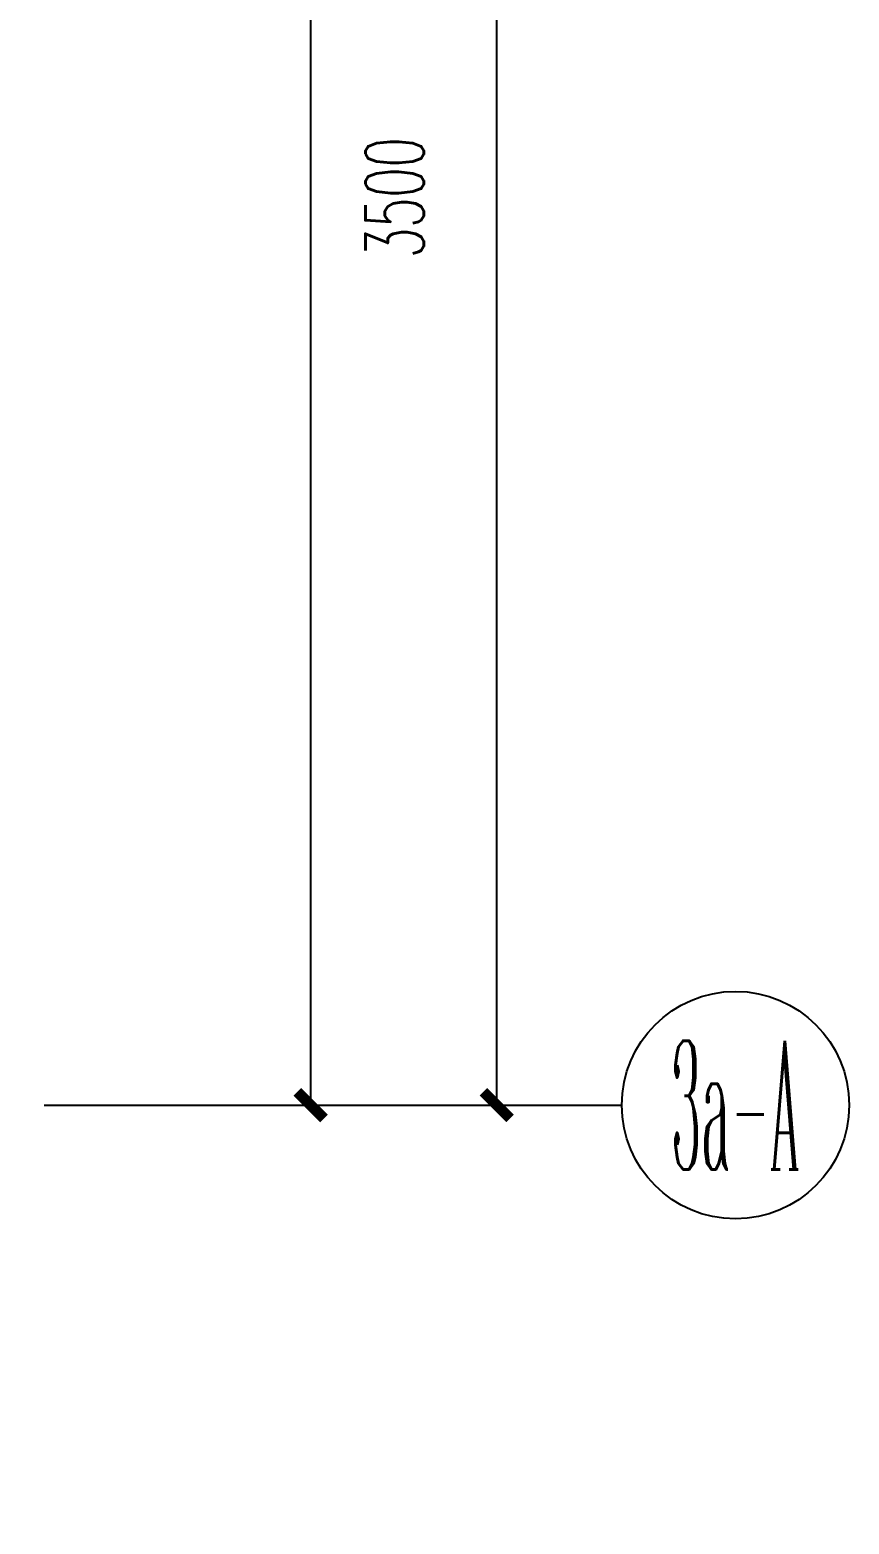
# Model space of a CAD drawing. Extents: x 184967 to 628822, y -100826 to 121332.
# Drawn here: x 405262 to 406799, y -25098 to -22295 of the extents above; entities that cross this region are included whole.
import ezdxf
from ezdxf.enums import TextEntityAlignment as Align

# ---------------------------------------------------------------- set-up
doc = ezdxf.new("R2010")
doc.units = 0
doc.header["$MEASUREMENT"] = 0
for name, color, linetype in [('AXIS_TEXT', 7, 'Continuous'), ('E-给水', 34, 'Continuous'), ('PUB_DIM', 3, 'Continuous')]:
    doc.layers.add(name, color=color, linetype=linetype)
doc.styles.add('_TCH_AXIS', font='COMPLEX', dxfattribs={"bigfont": 'GBCBIG'})
doc.styles.add('COMPLEX', font='COMPLEX')
doc.styles.get("Standard").update_dxf_attribs({"font": 'gbenor.shx', "bigfont": 'gbcbig.shx'})
doc.styles.add('尺寸标注', font='txt.shx', dxfattribs={"width": 0.6, "height": 110})
doc.dimstyles.new('1-50', dxfattribs={"dimscale": 50, "dimtxt": 110, "dimasz": 1, "dimexe": 2, "dimexo": 2, "dimgap": 0.6, "dimtad": 1, "dimdec": 0, "dimrnd": 5, "dimtxsty": '尺寸标注', "dimblk": 'ARCHTICK', "dimcen": 2.5, "dimclrd": 251, "dimclre": 251, "dimclrt": 50, "dimadec": 0, "dimazin": 0, "dimtfac": 1, "dimtdec": 0, "dimtix": 1, "dimtmove": 2, "dimatfit": 3, "dimldrblk": 'DOT', "dimfxl": 1, "dimarcsym": 0})
doc.dimstyles.new('标注', dxfattribs={"dimtxt": 2.5, "dimasz": 1.5, "dimexe": 1.25, "dimexo": 0.625, "dimgap": 0, "dimtad": 1, "dimdsep": 46, "dimtxsty": 'Standard', "dimblk": 'z', "dimcen": 2.5, "dimadec": 0, "dimazin": 0, "dimtm": 1e-09, "dimtfac": 1, "dimtmove": 0, "dimatfit": 3, "dimldrblk": 'z', "dimfxl": 1, "dimarcsym": 0})

# ---------------------------------------------------------------- blocks, each defined once
blk = doc.blocks.new('z')
blk.add_line((0, 0), (-1, 0))
blk.add_lwpolyline([(-1.171, 1.173, 0.36, 0.21, 0), (0, 0, 0.21, 0.36, 0), (-1.171, -1.173, 0.36, 0.36, 0)], format="xyseb")
blk = doc.blocks.new('_ArchTick')
at = {"color": 0, "linetype": 'ByBlock', "const_width": 0.4}
blk.add_lwpolyline([(-0.5, -0.5), (0.5, 0.5)], dxfattribs=at)
blk = doc.blocks.new('*D2163')
at = {"layer": 'Defpoints', "color": 0, "linetype": 'ByBlock', "transparency": 16777216}
for p in [(404837.8, -16612.2), (406137.8, -16612.2), (404837.8, -24312.2)]:
    blk.add_point(p, dxfattribs=at)
at = {"layer": 'PUB_DIM', "color": 251, "lineweight": -2, "transparency": 16777216}
for p, q in [((405887.8, -16612.2), (406237.8, -16612.2)), ((406137.8, -24312.2), (406137.8, -16612.2)), ((405887.8, -24312.2), (406237.8, -24312.2))]:
    blk.add_line(p, q, dxfattribs=at)
at = {"layer": 'PUB_DIM', "color": 251, "linetype": 'ByBlock', "lineweight": -2, "transparency": 16777216, "xscale": 50, "yscale": 50, "zscale": 50}
for p, rotation in [((406137.8, -16612.2), 90), ((406137.8, -24312.2), 270)]:
    blk.add_blockref('_ArchTick', p, dxfattribs=dict(at, rotation=rotation))
at = {"layer": 'PUB_DIM', "color": 50, "linetype": 'ByBlock', "transparency": 16777216, "insert": (406262.4, -20352.6), "char_height": 110, "attachment_point": 5, "rotation": 90, "style": '尺寸标注'}
blk.add_mtext('7700', dxfattribs=at)
blk = doc.blocks.new('_Dot')
at = {"color": 0, "linetype": 'ByBlock', "lineweight": -2}
blk.add_line((-0.5, 0), (-1, 0), dxfattribs=at)
at = {"color": 0, "linetype": 'ByBlock', "const_width": 0.5}
blk.add_lwpolyline([(-0.25, 0, 1), (0.25, 0, 1)], format="xyb", close=True, dxfattribs=at)
blk = doc.blocks.new('*D2164')
at = {"layer": 'Defpoints', "color": 0, "linetype": 'ByBlock', "transparency": 16777216}
for p in [(405288.7, -20812.2), (405788.7, -20812.2), (405288.7, -24312.2)]:
    blk.add_point(p, dxfattribs=at)
at = {"layer": 'PUB_DIM', "color": 251, "lineweight": -2, "transparency": 16777216}
for p, q in [((405538.7, -20812.2), (405888.7, -20812.2)), ((405788.7, -24312.2), (405788.7, -20812.2)), ((405538.7, -24312.2), (405888.7, -24312.2))]:
    blk.add_line(p, q, dxfattribs=at)
at = {"layer": 'PUB_DIM', "color": 251, "linetype": 'ByBlock', "lineweight": -2, "transparency": 16777216, "xscale": 50, "yscale": 50, "zscale": 50}
for p, rotation in [((405788.7, -20812.2), 90), ((405788.7, -24312.2), 270)]:
    blk.add_blockref('_ArchTick', p, dxfattribs=dict(at, rotation=rotation))
at = {"layer": 'PUB_DIM', "color": 50, "linetype": 'ByBlock', "transparency": 16777216, "insert": (405946.3, -22609.9), "char_height": 110, "attachment_point": 5, "rotation": 90, "style": '尺寸标注'}
blk.add_mtext('3500', dxfattribs=at)
blk = doc.blocks.new('_AXISO')
blk.add_circle((0, 0), 0.5)
at = {"layer": 'AXIS_TEXT', "style": 'COMPLEX', "width": 1.041667}
blk.add_attdef('A', text='', height=0.56, dxfattribs=at).set_placement((-0.25, -0.28), (0.25, -0.28), align=Align.FIT)

msp = doc.modelspace()

# ---------------------------------------------------------------- linework, layer by layer
at = {"layer": 'PUB_DIM', "linetype": 'ByBlock'}
msp.add_line((405288.7, -24312.2), (406372.3, -24312.2), dxfattribs=at)

# ---------------------------------------------------------------- block references
ref = msp.add_blockref('_AXISO', (406585.7, -24312.2), dxfattribs=dict(at, xscale=426.6560000000001, yscale=426.6560000000001, zscale=426.6560000000001))
ref.add_attrib('A', '3a-A', dxfattribs={"layer": 'AXIS_TEXT', "height": 241.35, "style": '_TCH_AXIS', "width": 0.253012}).set_placement((406465, -24432.9), (406706.3, -24432.9), align=Align.FIT)

# ---------------------------------------------------------------- dimensions: what is measured, and where the dimension line sits
for base, p1, p2, text, picture, middle in [((406137.8, -16612.2), (404837.8, -24312.2), (404837.8, -16612.2), '7700', '*D2163', (406262.4, -20352.6)), ((405788.7, -20812.2), (405288.7, -24312.2), (405288.7, -20812.2), '3500', '*D2164', (405946.3, -22609.9))]:
    dim = msp.add_linear_dim(base=base, p1=p1, p2=p2, angle=90, text=text, dimstyle='1-50', override={"dimfxl": 5, "dimfxlon": 1}, dxfattribs=at)
    dim.commit()
    dim.dimension.update_dxf_attribs({"geometry": picture, "text_midpoint": middle, "dimtype": 161})

# ---------------------------------------------------------------- leaders
at = {"layer": 'E-给水'}
for points in [[(402054.6, -24308.5), (404235.6, -25606.4), (406662.6, -25606.4)], [(401834.6, -24572.2), (403472.1, -26028.1), (405899.1, -26028.1)]]:
    msp.add_leader(points, dimstyle='标注', override={"dimscale": 75.000002, "dimasz": 1}, dxfattribs=at)

doc.saveas('drawing.dxf')
